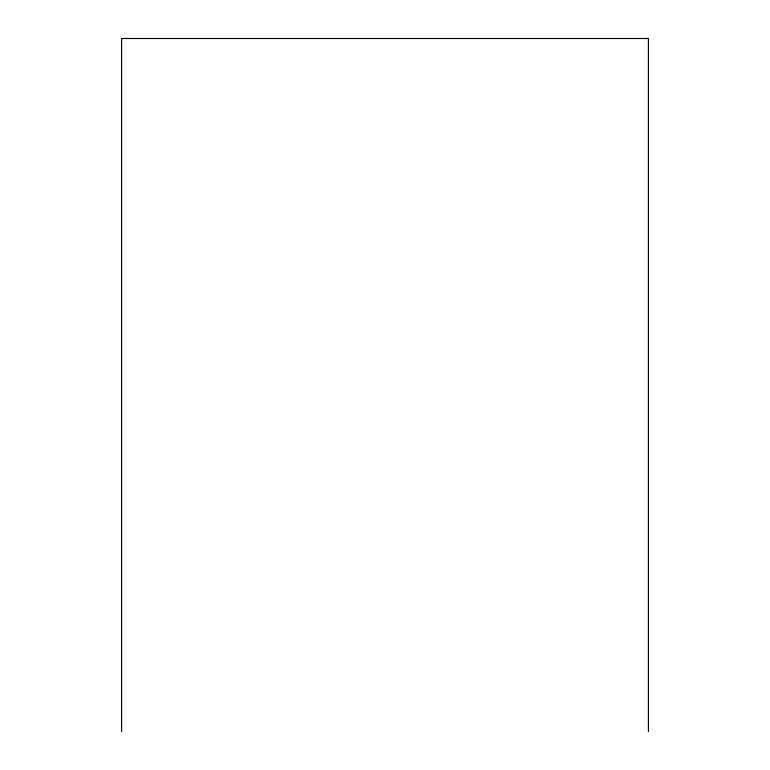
<?xml version="1.0" encoding="UTF-8"?>
<svg xmlns="http://www.w3.org/2000/svg" width="770" height="770" viewBox="0 0 770 770"><rect width="100%" height="100%" fill="white"/><g stroke="black" fill="none" stroke-linecap="round" stroke-linejoin="round"><path stroke-width="1.16" d="M648.417 731.5L648.417 38.5L121.583 38.5L121.583 731.5"/></g></svg>
